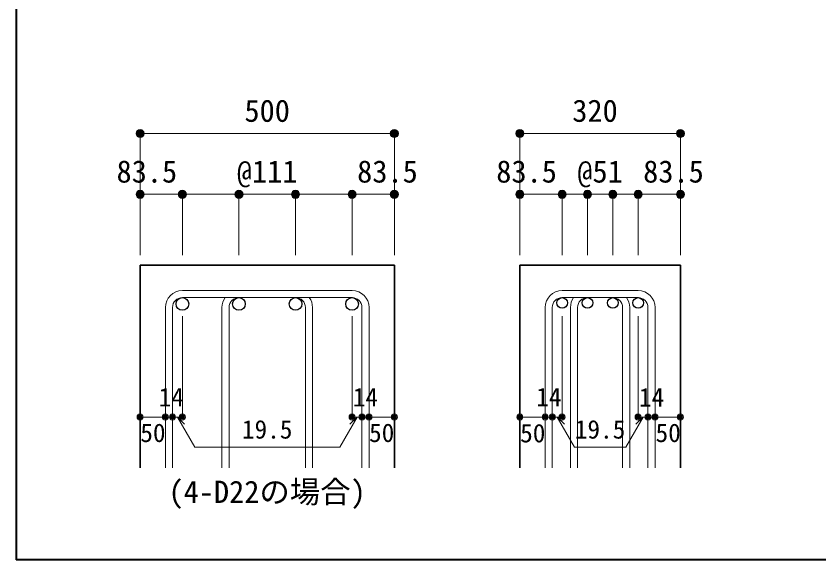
# Model space of a CAD drawing. Units: millimetres at full size, sheet at 1:20; details may follow other scales. Extents: x -3982 to 3969, y -2797 to 2801.
# Drawn here: x -3982 to -2397, y -2797 to -1723 of the extents above; entities that cross this region are included whole.
import ezdxf
from ezdxf.enums import TextEntityAlignment as Align

# ---------------------------------------------------------------- set-up
doc = ezdxf.new("R2010")
doc.units = ezdxf.units.MM
doc.header["$LTSCALE"] = 20
doc.header["$PDMODE"] = 32
doc.header["$PDSIZE"] = 12
for name, color, linetype, lineweight in [('6-1_躯体線', 2, 'Continuous', 35), ('6-5_梁主筋', 7, 'Continuous', 18), ('6-6_S.T.P.', 7, 'Continuous', 18), ('6-7_文字', 7, 'Continuous', 18), ('6-D_寸法', 4, 'Continuous', 9), ('F-0_枠', 6, 'Continuous', 40)]:
    doc.layers.add(name, color=color, linetype=linetype, lineweight=lineweight)
doc.styles.add('ＭＳ ゴシック', font='')
doc.styles.get('ＭＳ ゴシック').set_extended_font_data('MS Gothic')

msp = doc.modelspace()

# ---------------------------------------------------------------- linework, layer by layer
at = {"layer": '6-1_躯体線'}
for p, q in [((-3737.05, -2214.67), (-3737.05, -2614.67)), ((-3737.05, -2214.67), (-3235.05, -2214.67)), ((-3235.05, -2214.67), (-3235.05, -2614.67)), ((-2987.37, -2214.67), (-2987.37, -2614.67)), ((-2987.37, -2214.67), (-2670.37, -2214.67)), ((-2670.37, -2214.67), (-2670.37, -2614.67))]:
    msp.add_line(p, q, dxfattribs=at)
at = {"layer": '6-5_梁主筋', "color": 3, "lineweight": 25}
for centre, radius in [((-3653.55, -2291.17), 12.5), ((-3541.89, -2291.17), 12.5), ((-3430.22, -2291.17), 12.5), ((-3318.55, -2291.17), 12.5), ((-2903.87, -2289.17), 10.5), ((-2853.87, -2289.17), 10.5), ((-2803.87, -2289.17), 10.5), ((-2753.87, -2289.17), 10.5)]:
    msp.add_circle(centre, radius, dxfattribs=at)
at = {"layer": '6-6_S.T.P.'}
for p, q in [((-3318.55, -2264.67), (-3653.55, -2264.67)), ((-2753.87, -2264.67), (-2903.87, -2264.67)), ((-3318.55, -2278.67), (-3653.55, -2278.67)), ((-2753.87, -2278.67), (-2903.87, -2278.67)), ((-3687.05, -2298.17), (-3687.05, -2614.67)), ((-3673.05, -2298.17), (-3673.05, -2614.67)), ((-3575.39, -2298.17), (-3575.39, -2614.67)), ((-3561.39, -2298.17), (-3561.39, -2614.67)), ((-3410.72, -2298.17), (-3410.72, -2614.67)), ((-3396.72, -2298.17), (-3396.72, -2614.67)), ((-3299.05, -2298.17), (-3299.05, -2614.67)), ((-3285.05, -2298.17), (-3285.05, -2614.67)), ((-2937.37, -2298.17), (-2937.37, -2614.67)), ((-2923.37, -2298.17), (-2923.37, -2614.67)), ((-2887.37, -2298.17), (-2887.37, -2614.67)), ((-2873.37, -2298.17), (-2873.37, -2614.67)), ((-2784.37, -2298.17), (-2784.37, -2614.67)), ((-2770.37, -2298.17), (-2770.37, -2614.67)), ((-2734.37, -2298.17), (-2734.37, -2614.67)), ((-2720.37, -2298.17), (-2720.37, -2614.67))]:
    msp.add_line(p, q, dxfattribs=at)
for centre, radius, start, end in [((-3653.55, -2298.17), 33.5, 90, 180), ((-3318.55, -2298.17), 33.5, 0, 90), ((-2903.87, -2298.17), 33.5, 90, 180), ((-2753.87, -2298.17), 33.5, 0, 90), ((-3653.55, -2298.17), 19.5, 90, 180), ((-3541.89, -2298.17), 33.5, 144.40235, 180), ((-3541.89, -2298.17), 19.5, 90, 180), ((-3430.22, -2298.17), 19.5, 0, 90), ((-3430.22, -2298.17), 33.5, 0, 35.59765), ((-3318.55, -2298.17), 19.5, 0, 90), ((-2903.87, -2298.17), 19.5, 90, 180), ((-2853.87, -2298.17), 33.5, 144.40235, 180), ((-2853.87, -2298.17), 19.5, 90, 180), ((-2803.87, -2298.17), 19.5, 0, 90), ((-2803.87, -2298.17), 33.5, 0, 35.59765), ((-2753.87, -2298.17), 19.5, 0, 90)]:
    msp.add_arc(centre, radius, start, end, dxfattribs=at)
at = {"layer": '6-D_寸法'}
for p, q in [((-3737.05, -1954.67), (-3235.05, -1954.67)), ((-3235.05, -1954.67), (-3235.05, -2074.67)), ((-2987.37, -1954.67), (-2670.37, -1954.67)), ((-2670.37, -1954.67), (-2670.37, -2074.67)), ((-3737.05, -2074.67), (-3737.05, -2194.67)), ((-3653.55, -2074.67), (-3653.55, -2194.67)), ((-3541.89, -2074.67), (-3541.89, -2194.67)), ((-3430.22, -2074.67), (-3430.22, -2194.67)), ((-3318.55, -2074.67), (-3318.55, -2194.67)), ((-3318.55, -2074.67), (-3235.05, -2074.67)), ((-3235.05, -2074.67), (-3235.05, -2194.67)), ((-2987.37, -2074.67), (-2987.37, -2194.67)), ((-2903.87, -2074.67), (-2903.87, -2194.67)), ((-2903.87, -2074.67), (-2803.87, -2074.67)), ((-2853.87, -2074.67), (-2853.87, -2194.67)), ((-2803.87, -2074.67), (-2803.87, -2194.67)), ((-2803.87, -2074.67), (-2670.37, -2074.67)), ((-2753.87, -2074.67), (-2753.87, -2194.67)), ((-2670.37, -2074.67), (-2670.37, -2194.67)), ((-3653.55, -2514.67), (-3653.55, -2315.34)), ((-3318.55, -2514.67), (-3318.55, -2315.34)), ((-2903.87, -2514.67), (-2903.87, -2315.34)), ((-2753.87, -2514.67), (-2753.87, -2315.34)), ((-3737.05, -2514.67), (-3687.05, -2514.67)), ((-3687.05, -2514.67), (-3653.55, -2514.67)), ((-3663.3, -2514.67), (-3649.16, -2528.81)), ((-3663.3, -2514.67), (-3629.08, -2573.95)), ((-3308.8, -2514.67), (-3343.03, -2573.95)), ((-3308.8, -2514.67), (-3322.95, -2528.81)), ((-3318.55, -2514.67), (-3235.05, -2514.67)), ((-3299.05, -2514.67), (-3285.05, -2514.67)), ((-2987.37, -2514.67), (-2937.37, -2514.67)), ((-2937.37, -2514.67), (-2903.87, -2514.67)), ((-2913.62, -2514.67), (-2899.48, -2528.81)), ((-2913.62, -2514.67), (-2879.39, -2573.95)), ((-2744.12, -2514.67), (-2778.34, -2573.95)), ((-2744.12, -2514.67), (-2758.26, -2528.81)), ((-2753.87, -2514.67), (-2670.37, -2514.67)), ((-2734.37, -2514.67), (-2720.37, -2514.67)), ((-3629.08, -2573.95), (-3343.03, -2573.95)), ((-2879.39, -2573.95), (-2778.34, -2573.95))]:
    msp.add_line(p, q, dxfattribs=at)
for points in [[(-3737.05, -1954.67), (-3737.05, -2074.67), (-3653.55, -2074.67)], [(-2987.37, -1954.67), (-2987.37, -2074.67), (-2903.87, -2074.67)], [(-3653.55, -2074.67), (-3541.89, -2074.67), (-3486.05, -2074.67)], [(-3486.05, -2074.67), (-3430.22, -2074.67), (-3318.55, -2074.67)]]:
    msp.add_lwpolyline(points, dxfattribs=at)
for centre, radius in [((-3737.05, -1954.67), 8), ((-3737.05, -1954.67), 7.2), ((-3737.05, -1954.67), 6.4), ((-3737.05, -1954.67), 5.6), ((-3235.05, -1954.67), 8), ((-3235.05, -1954.67), 7.2), ((-3235.05, -1954.67), 6.4), ((-3235.05, -1954.67), 5.6), ((-2987.37, -1954.67), 8), ((-2987.37, -1954.67), 7.2), ((-2987.37, -1954.67), 6.4), ((-2987.37, -1954.67), 5.6), ((-2670.37, -1954.67), 8), ((-2670.37, -1954.67), 7.2), ((-2670.37, -1954.67), 6.4), ((-2670.37, -1954.67), 5.6), ((-3737.05, -1954.67), 4.8), ((-3737.05, -1954.67), 4), ((-3737.05, -1954.67), 3.2), ((-3737.05, -1954.67), 2.4), ((-3737.05, -1954.67), 1.6), ((-3737.05, -1954.67), 0.8), ((-3235.05, -1954.67), 4.8), ((-3235.05, -1954.67), 4), ((-3235.05, -1954.67), 3.2), ((-3235.05, -1954.67), 2.4), ((-3235.05, -1954.67), 1.6), ((-3235.05, -1954.67), 0.8), ((-2987.37, -1954.67), 4.8), ((-2987.37, -1954.67), 4), ((-2987.37, -1954.67), 3.2), ((-2987.37, -1954.67), 2.4), ((-2987.37, -1954.67), 1.6), ((-2987.37, -1954.67), 0.8), ((-2670.37, -1954.67), 4.8), ((-2670.37, -1954.67), 4), ((-2670.37, -1954.67), 3.2), ((-2670.37, -1954.67), 2.4), ((-2670.37, -1954.67), 1.6), ((-2670.37, -1954.67), 0.8), ((-3737.05, -2074.67), 8), ((-3737.05, -2074.67), 7.2), ((-3737.05, -2074.67), 6.4), ((-3737.05, -2074.67), 5.6), ((-3737.05, -2074.67), 4.8), ((-3737.05, -2074.67), 4), ((-3737.05, -2074.67), 3.2), ((-3737.05, -2074.67), 2.4), ((-3737.05, -2074.67), 1.6), ((-3737.05, -2074.67), 0.8), ((-3653.55, -2074.67), 8), ((-3653.55, -2074.67), 7.2), ((-3653.55, -2074.67), 6.4), ((-3653.55, -2074.67), 5.6), ((-3653.55, -2074.67), 4.8), ((-3653.55, -2074.67), 4), ((-3653.55, -2074.67), 3.2), ((-3653.55, -2074.67), 2.4), ((-3653.55, -2074.67), 1.6), ((-3653.55, -2074.67), 0.8), ((-3541.89, -2074.67), 8), ((-3541.89, -2074.67), 7.2), ((-3541.89, -2074.67), 6.4), ((-3541.89, -2074.67), 5.6), ((-3541.89, -2074.67), 4.8), ((-3541.89, -2074.67), 4), ((-3541.89, -2074.67), 3.2), ((-3541.89, -2074.67), 2.4), ((-3541.89, -2074.67), 1.6), ((-3541.89, -2074.67), 0.8), ((-3430.22, -2074.67), 8), ((-3430.22, -2074.67), 7.2), ((-3430.22, -2074.67), 6.4), ((-3430.22, -2074.67), 5.6), ((-3430.22, -2074.67), 4.8), ((-3430.22, -2074.67), 4), ((-3430.22, -2074.67), 3.2), ((-3430.22, -2074.67), 2.4), ((-3430.22, -2074.67), 1.6), ((-3430.22, -2074.67), 0.8), ((-3318.55, -2074.67), 8), ((-3318.55, -2074.67), 7.2), ((-3318.55, -2074.67), 6.4), ((-3318.55, -2074.67), 5.6), ((-3318.55, -2074.67), 4.8), ((-3318.55, -2074.67), 4), ((-3318.55, -2074.67), 3.2), ((-3318.55, -2074.67), 2.4), ((-3318.55, -2074.67), 1.6), ((-3318.55, -2074.67), 0.8), ((-3235.05, -2074.67), 8), ((-3235.05, -2074.67), 7.2), ((-3235.05, -2074.67), 6.4), ((-3235.05, -2074.67), 5.6), ((-3235.05, -2074.67), 4.8), ((-3235.05, -2074.67), 4), ((-3235.05, -2074.67), 3.2), ((-3235.05, -2074.67), 2.4), ((-3235.05, -2074.67), 1.6), ((-3235.05, -2074.67), 0.8), ((-2987.37, -2074.67), 8), ((-2987.37, -2074.67), 7.2), ((-2987.37, -2074.67), 6.4), ((-2987.37, -2074.67), 5.6), ((-2987.37, -2074.67), 4.8), ((-2987.37, -2074.67), 4), ((-2987.37, -2074.67), 3.2), ((-2987.37, -2074.67), 2.4), ((-2987.37, -2074.67), 1.6), ((-2987.37, -2074.67), 0.8), ((-2903.87, -2074.67), 8), ((-2903.87, -2074.67), 7.2), ((-2903.87, -2074.67), 6.4), ((-2903.87, -2074.67), 5.6), ((-2903.87, -2074.67), 4.8), ((-2903.87, -2074.67), 4), ((-2903.87, -2074.67), 3.2), ((-2903.87, -2074.67), 2.4), ((-2903.87, -2074.67), 1.6), ((-2903.87, -2074.67), 0.8), ((-2853.87, -2074.67), 8), ((-2853.87, -2074.67), 7.2), ((-2853.87, -2074.67), 6.4), ((-2853.87, -2074.67), 5.6), ((-2853.87, -2074.67), 4.8), ((-2853.87, -2074.67), 4), ((-2853.87, -2074.67), 3.2), ((-2853.87, -2074.67), 2.4), ((-2853.87, -2074.67), 1.6), ((-2853.87, -2074.67), 0.8), ((-2803.87, -2074.67), 8), ((-2803.87, -2074.67), 7.2), ((-2803.87, -2074.67), 6.4), ((-2803.87, -2074.67), 5.6), ((-2803.87, -2074.67), 4.8), ((-2803.87, -2074.67), 4), ((-2803.87, -2074.67), 3.2), ((-2803.87, -2074.67), 2.4), ((-2803.87, -2074.67), 1.6), ((-2803.87, -2074.67), 0.8), ((-2753.87, -2074.67), 8), ((-2753.87, -2074.67), 7.2), ((-2753.87, -2074.67), 6.4), ((-2753.87, -2074.67), 5.6), ((-2753.87, -2074.67), 4.8), ((-2753.87, -2074.67), 4), ((-2753.87, -2074.67), 3.2), ((-2753.87, -2074.67), 2.4), ((-2753.87, -2074.67), 1.6), ((-2753.87, -2074.67), 0.8), ((-2670.37, -2074.67), 8), ((-2670.37, -2074.67), 7.2), ((-2670.37, -2074.67), 6.4), ((-2670.37, -2074.67), 5.6), ((-2670.37, -2074.67), 4.8), ((-2670.37, -2074.67), 4), ((-2670.37, -2074.67), 3.2), ((-2670.37, -2074.67), 2.4), ((-2670.37, -2074.67), 1.6), ((-2670.37, -2074.67), 0.8), ((-3737.05, -2514.67), 4), ((-3737.05, -2514.67), 3.6), ((-3737.05, -2514.67), 3.2), ((-3737.05, -2514.67), 2.8), ((-3737.05, -2514.67), 2.4), ((-3737.05, -2514.67), 2), ((-3737.05, -2514.67), 1.6), ((-3737.05, -2514.67), 1.2), ((-3737.05, -2514.67), 0.8), ((-3737.05, -2514.67), 0.4), ((-3687.05, -2514.67), 4), ((-3687.05, -2514.67), 3.6), ((-3687.05, -2514.67), 3.2), ((-3687.05, -2514.67), 2.8), ((-3687.05, -2514.67), 2.4), ((-3687.05, -2514.67), 2), ((-3687.05, -2514.67), 1.6), ((-3687.05, -2514.67), 1.2), ((-3687.05, -2514.67), 0.8), ((-3687.05, -2514.67), 0.4), ((-3673.05, -2514.67), 4), ((-3673.05, -2514.67), 3.6), ((-3673.05, -2514.67), 3.2), ((-3673.05, -2514.67), 2.8), ((-3673.05, -2514.67), 2.4), ((-3673.05, -2514.67), 2), ((-3673.05, -2514.67), 1.6), ((-3673.05, -2514.67), 1.2), ((-3673.05, -2514.67), 0.8), ((-3673.05, -2514.67), 0.4), ((-3653.55, -2514.67), 4), ((-3653.55, -2514.67), 3.6), ((-3653.55, -2514.67), 3.2), ((-3653.55, -2514.67), 2.8), ((-3653.55, -2514.67), 2.4), ((-3653.55, -2514.67), 2), ((-3653.55, -2514.67), 1.6), ((-3653.55, -2514.67), 1.2), ((-3653.55, -2514.67), 0.8), ((-3653.55, -2514.67), 0.4), ((-3318.55, -2514.67), 4), ((-3318.55, -2514.67), 3.6), ((-3318.55, -2514.67), 3.2), ((-3318.55, -2514.67), 2.8), ((-3318.55, -2514.67), 2.4), ((-3318.55, -2514.67), 2), ((-3318.55, -2514.67), 1.6), ((-3318.55, -2514.67), 1.2), ((-3318.55, -2514.67), 0.8), ((-3318.55, -2514.67), 0.4), ((-3299.05, -2514.67), 4), ((-3299.05, -2514.67), 3.6), ((-3299.05, -2514.67), 3.2), ((-3299.05, -2514.67), 2.8), ((-3299.05, -2514.67), 2.4), ((-3299.05, -2514.67), 2), ((-3299.05, -2514.67), 1.6), ((-3299.05, -2514.67), 1.2), ((-3299.05, -2514.67), 0.8), ((-3299.05, -2514.67), 0.4), ((-3285.05, -2514.67), 4), ((-3285.05, -2514.67), 3.6), ((-3285.05, -2514.67), 3.2), ((-3285.05, -2514.67), 2.8), ((-3285.05, -2514.67), 2.4), ((-3285.05, -2514.67), 2), ((-3285.05, -2514.67), 1.6), ((-3285.05, -2514.67), 1.2), ((-3285.05, -2514.67), 0.8), ((-3285.05, -2514.67), 0.4), ((-3235.05, -2514.67), 4), ((-3235.05, -2514.67), 3.6), ((-3235.05, -2514.67), 3.2), ((-3235.05, -2514.67), 2.8), ((-3235.05, -2514.67), 2.4), ((-3235.05, -2514.67), 2), ((-3235.05, -2514.67), 1.6), ((-3235.05, -2514.67), 1.2), ((-3235.05, -2514.67), 0.8), ((-3235.05, -2514.67), 0.4), ((-2987.37, -2514.67), 4), ((-2987.37, -2514.67), 3.6), ((-2987.37, -2514.67), 3.2), ((-2987.37, -2514.67), 2.8), ((-2987.37, -2514.67), 2.4), ((-2987.37, -2514.67), 2), ((-2987.37, -2514.67), 1.6), ((-2987.37, -2514.67), 1.2), ((-2987.37, -2514.67), 0.8), ((-2987.37, -2514.67), 0.4), ((-2937.37, -2514.67), 4), ((-2937.37, -2514.67), 3.6), ((-2937.37, -2514.67), 3.2), ((-2937.37, -2514.67), 2.8), ((-2937.37, -2514.67), 2.4), ((-2937.37, -2514.67), 2), ((-2937.37, -2514.67), 1.6), ((-2937.37, -2514.67), 1.2), ((-2937.37, -2514.67), 0.8), ((-2937.37, -2514.67), 0.4), ((-2923.37, -2514.67), 4), ((-2923.37, -2514.67), 3.6), ((-2923.37, -2514.67), 3.2), ((-2923.37, -2514.67), 2.8), ((-2923.37, -2514.67), 2.4), ((-2923.37, -2514.67), 2), ((-2923.37, -2514.67), 1.6), ((-2923.37, -2514.67), 1.2), ((-2923.37, -2514.67), 0.8), ((-2923.37, -2514.67), 0.4), ((-2903.87, -2514.67), 4), ((-2903.87, -2514.67), 3.6), ((-2903.87, -2514.67), 3.2), ((-2903.87, -2514.67), 2.8), ((-2903.87, -2514.67), 2.4), ((-2903.87, -2514.67), 2), ((-2903.87, -2514.67), 1.6), ((-2903.87, -2514.67), 1.2), ((-2903.87, -2514.67), 0.8), ((-2903.87, -2514.67), 0.4), ((-2753.87, -2514.67), 4), ((-2753.87, -2514.67), 3.6), ((-2753.87, -2514.67), 3.2), ((-2753.87, -2514.67), 2.8), ((-2753.87, -2514.67), 2.4), ((-2753.87, -2514.67), 2), ((-2753.87, -2514.67), 1.6), ((-2753.87, -2514.67), 1.2), ((-2753.87, -2514.67), 0.8), ((-2753.87, -2514.67), 0.4), ((-2734.37, -2514.67), 4), ((-2734.37, -2514.67), 3.6), ((-2734.37, -2514.67), 3.2), ((-2734.37, -2514.67), 2.8), ((-2734.37, -2514.67), 2.4), ((-2734.37, -2514.67), 2), ((-2734.37, -2514.67), 1.6), ((-2734.37, -2514.67), 1.2), ((-2734.37, -2514.67), 0.8), ((-2734.37, -2514.67), 0.4), ((-2720.37, -2514.67), 4), ((-2720.37, -2514.67), 3.6), ((-2720.37, -2514.67), 3.2), ((-2720.37, -2514.67), 2.8), ((-2720.37, -2514.67), 2.4), ((-2720.37, -2514.67), 2), ((-2720.37, -2514.67), 1.6), ((-2720.37, -2514.67), 1.2), ((-2720.37, -2514.67), 0.8), ((-2720.37, -2514.67), 0.4), ((-2670.37, -2514.67), 4), ((-2670.37, -2514.67), 3.6), ((-2670.37, -2514.67), 3.2), ((-2670.37, -2514.67), 2.8), ((-2670.37, -2514.67), 2.4), ((-2670.37, -2514.67), 2), ((-2670.37, -2514.67), 1.6), ((-2670.37, -2514.67), 1.2), ((-2670.37, -2514.67), 0.8), ((-2670.37, -2514.67), 0.4)]:
    msp.add_circle(centre, radius, dxfattribs=at)
at = {"layer": '6-D_寸法', "color": 7}
for p in [(-3737.05, -1954.67), (-3235.05, -1954.67), (-2987.37, -1954.67), (-2670.37, -1954.67), (-3737.05, -2074.67), (-3653.55, -2074.67), (-3541.89, -2074.67), (-3430.22, -2074.67), (-3318.55, -2074.67), (-3235.05, -2074.67), (-2987.37, -2074.67), (-2903.87, -2074.67), (-2853.87, -2074.67), (-2803.87, -2074.67), (-2753.87, -2074.67), (-2670.37, -2074.67), (-3737.05, -2514.67), (-3687.05, -2514.67), (-3673.05, -2514.67), (-3653.55, -2514.67), (-3318.55, -2514.67), (-3299.05, -2514.67), (-3285.05, -2514.67), (-3235.05, -2514.67), (-2987.37, -2514.67), (-2937.37, -2514.67), (-2923.37, -2514.67), (-2903.87, -2514.67), (-2753.87, -2514.67), (-2734.37, -2514.67), (-2720.37, -2514.67), (-2670.37, -2514.67)]:
    msp.add_point(p, dxfattribs=at)
at = {"layer": 'F-0_枠'}
for p in [(-3981.92, 2800.77), (3969.4, -2796.83)]:
    msp.add_line(p, (-3981.92, -2796.83), dxfattribs=at)

# ---------------------------------------------------------------- texts
at = {"layer": '6-7_文字', "style": 'ＭＳ ゴシック'}
msp.add_text('(4-D22の場合)', height=43.99, dxfattribs=at).set_placement((-3681.05, -2697.46), align=Align.BOTTOM_LEFT)
at = {"layer": '6-D_寸法', "style": 'ＭＳ ゴシック'}
for s, height, p in [('500', 43.99, (-3531.05, -1944.67)), ('320', 43.99, (-2883.87, -1944.67)), ('83.5', 43.99, (-3783.55, -2064.67)), ('@111', 43.99, (-3546.05, -2064.67)), ('83.5', 43.99, (-3308.55, -2064.67)), ('83.5', 43.99, (-3033.87, -2064.67)), ('@51', 43.99, (-2873.87, -2064.67)), ('83.5', 43.99, (-2743.87, -2064.67)), ('14', 36.66, (-3700.37, -2504.6)), ('14', 36.66, (-3317.21, -2504.62)), ('14', 36.66, (-2955.03, -2504.25)), ('14', 36.66, (-2752.39, -2504.77)), ('50', 36.66, (-3736.69, -2574.99)), ('19.5', 36.66, (-3536.05, -2568.14)), ('50', 36.66, (-3285.03, -2574.95)), ('50', 36.66, (-2986.73, -2575.63)), ('19.5', 36.66, (-2878.87, -2568.14)), ('50', 36.66, (-2719.44, -2575.01))]:
    msp.add_text(s, height=height, dxfattribs=at).set_placement(p, align=Align.BOTTOM_LEFT)

doc.saveas('drawing.dxf')
